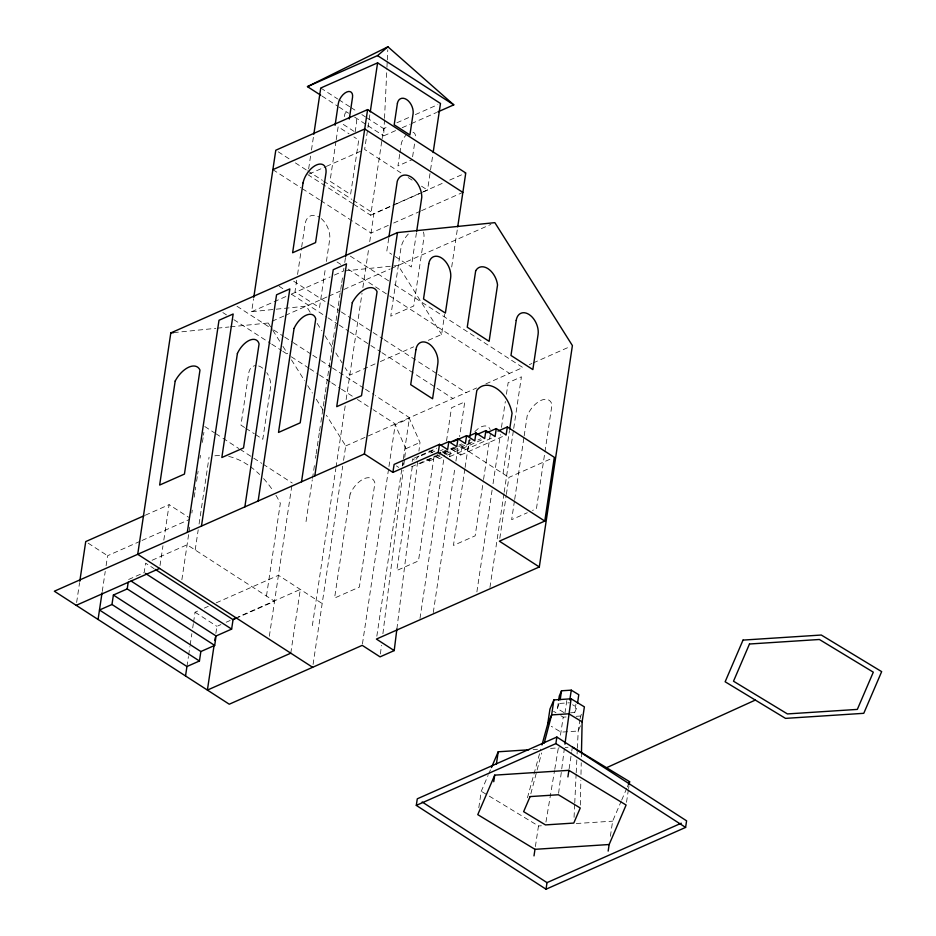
<?xml version="1.0" encoding="UTF-8"?>
<svg xmlns="http://www.w3.org/2000/svg" width="936" height="936" viewBox="0 0 936 936"><rect width="100%" height="100%" fill="white"/><g stroke="black" fill="none" stroke-linecap="round" stroke-linejoin="round"><path stroke-width="0.7" stroke-dasharray="4.68 3.51" d="M580.32 805.077L580.858 780.261M580.987 774.423L581.244 762.746M581.373 756.896L581.431 753.983M395.589 130.619L383.678 135.884L384.45 119.82M384.52 118.357L386.884 68.702M386.954 67.24L387.235 61.402M387.305 59.939L387.785 49.725M574.06 817.327L574.681 804.375M574.751 802.936L576.131 774.177M576.202 772.738L576.822 759.798M577.091 754.042L577.301 749.724M577.372 748.285L578.202 731.028L579.829 720.123M380.402 653.971L381.478 645.29M382.906 633.73L403.147 470.387M403.861 464.607L404.586 458.827M404.761 457.376L405.838 448.707L395.203 424.733L409.371 418.462L420.007 442.435L418.93 451.105M396.899 628.91L417.854 459.787M558.593 793.307L564.373 748.496M76.623 602.503L79.583 582.672M102.258 591.435L105.242 571.428M106.096 565.718L107.593 555.715L140.681 541.066M160.009 565.59L162.969 545.758M163.823 540.095L169.112 504.668L188.546 517.234M181.865 579.758L188.826 533.227M189.037 531.788L189.903 526.009M191.845 513.033L192.266 510.143M194.208 497.168L195.074 491.4M195.285 489.961L195.718 487.083M196.583 481.315L197.449 475.546M197.66 474.107L198.093 471.217M200.035 458.242L200.456 455.364M202.398 442.389L203.264 436.621M203.475 435.17L203.908 432.292M195.191 550.005L198.21 529.799M199.076 524.031L209.056 457.213M186.943 666.514L188.429 656.51M188.651 655.083L189.926 646.507M190.148 645.079L191.857 633.649M192.711 627.927L193.343 623.645M193.565 622.218L195.051 612.214L199.029 610.447M310.179 312.285L306.294 306.119L251.644 311.7L253.574 298.783M215.865 633.415L216.918 626.336L220.896 624.581M308.658 168.843L310.6 155.856M311.466 150.076L313.618 135.65M296.7 280.238L294.98 291.786L319.515 307.64L325.552 267.24M297.566 274.47L301.45 248.496M301.661 247.057L305.113 223.973A17.421 11.232 66.1 0 1 319.562 217.351M266.467 596.045L280.332 503.252A76.904 49.596 66.1 0 0 275.909 495.238M336.012 141.09L330.01 181.21L350.59 194.501L358.722 140.061L353.89 136.937M336.223 139.663L338.153 126.769L349.046 133.801M344.46 116.555L344.846 113.935A8.81 5.686 66.1 0 1 348.906 111.583M269.334 636.258L291.798 485.901M326.418 261.46L329.647 239.815A17.421 11.232 66.1 0 0 320.615 218.088M355.142 132.07L356.71 121.586A8.81 5.686 66.1 0 0 355.832 118.065M306.037 521.586L312.273 479.829M312.495 478.39L314.648 463.987M315.502 458.23L315.935 455.352M316.146 453.913L319.375 432.315M319.597 430.876L320.674 423.669M320.884 422.23L324.113 400.631M324.324 399.192L325.19 393.436M325.4 391.997L328.84 368.959M329.062 367.52L329.917 361.752M330.139 360.313L332.292 345.922M332.502 344.483L333.368 338.715M333.579 337.276L334.655 330.08M334.866 328.641L337.019 314.239M337.241 312.8L338.095 307.043M338.317 305.604L341.546 284.006M341.757 282.567L342.833 275.359M343.91 268.176L343.477 271.042L331.496 276.342M344.764 262.431L345.618 256.698M369.825 114.812L364.642 149.456L400.924 172.891M290.78 653.176L300.304 589.423L238.095 616.964M353.761 204.305L370.691 215.245L381.911 140.189M382.122 138.75L383.631 128.642L388.92 126.301M312.355 625.634L335.802 468.69M336.024 467.251L345.279 405.335M346.133 399.578L362.021 293.319M362.875 287.574L368.878 247.396M369.732 241.663L373.92 213.63L444.46 182.415M313.069 664.466L342.705 466.163M343.57 460.383L345.735 445.922L326.348 415.186M399.695 154.381L397.964 165.918L412.179 159.635M399.906 152.942L401.205 144.296A10.167 5.546 -57.1 0 1 405.85 135.369M388.732 238.294L386.814 251.129L391.716 254.299M412.612 156.745L414.765 142.331M416.461 232.748L411.349 266.982L392.945 255.095M423.575 191.833L427.541 190.078L430.338 171.311M430.56 169.872L432.935 153.995M362.443 643.909L388.732 467.988M388.955 466.549L395.32 423.973L373.3 409.746M376.834 636.199L402.035 467.485M402.258 466.046L403.123 460.278M403.334 458.839L409.488 417.702L375.231 395.577M402.831 465.683L403.229 463.027M412.179 461.53L412.577 458.874L414.706 460.255M412.32 466.514L396.77 570.527L418.462 560.921L434.011 456.92M428.314 340.341L441.628 334.445L444.635 314.356M451.702 267.006L457.493 228.267M427.038 459.482L429.378 460.992L430.174 455.68M434.936 455.844L439.288 458.652L440.283 452.018M419.995 618.427L444.366 455.399M444.577 453.96L445.01 451.07M446.519 440.973L451.48 407.792L464.759 401.907L459.588 436.539M442.786 452.17L449.69 456.628L450.871 448.66L453.55 447.478M433.274 612.553L455.06 466.83M455.926 461.062L457.856 448.075M450.871 448.66L460.734 455.025L461.928 447.057L472.61 442.33M464.876 468.877L453.433 545.442L475.137 535.837L483.339 480.94M465.098 467.438L468.983 441.429M467.801 450.86L469.509 439.358M483.549 479.501L490.675 431.835M476.88 591.903L492.196 489.469M493.05 483.701L500.386 434.643M501.462 427.424L505.346 401.462M506.423 394.243L508.143 382.707L521.422 376.822L513.665 428.758M503.041 473.628L509.488 430.501M489.949 587.469L503.966 493.693M504.176 492.242L513.454 430.209M499.812 538.34L506.165 495.834M506.376 494.419L508.915 477.418L551.643 458.5M514.461 500.889L511.653 519.667L527.307 512.741M514.683 499.45L523.961 437.334M524.172 435.883L527.202 415.666A19.27 10.507 -57.1 0 1 541.055 400.374A19.27 10.507 -57.1 0 1 551.994 404.691L536.445 508.693L532.537 510.424M478.799 807.756L481.268 791.271L488.042 775.476M535.392 846.577L538.469 825.962L481.268 791.271M563.858 712.518L557.411 708.61L558.464 701.59M557.411 708.61L560.067 700.608M560.804 715.689L563.226 717.152L560.266 736.421M564.934 713.173L566.818 700.537M570.504 712.811L574.681 712.542L575.933 704.118M569.1 768.971L571.557 752.485M571.767 751.105L572.177 748.355M580.039 718.754L581.56 713.419M610.377 836.281L612.635 821.164L621.118 801.427M626.512 802.281L628.36 789.914M628.571 788.545L628.98 785.795M545.945 822.054L554.533 770.679M554.779 769.252L558.839 744.986M530.841 793.775L541.605 752.942M527.448 797.764L540.821 749.116M488.615 774.166L490.873 768.901M574.681 712.542L576.904 707.347L572.61 704.75M580.449 725.786L578.202 731.028L560.98 732.139L551.327 726.289M621.679 800.105L626.769 788.252M627.331 786.942L628.465 784.309M396.852 122.791L410.073 116.941M415.362 114.602L437.837 104.645M402.199 127.694L410.132 124.172M411.454 123.587L436.585 112.472M309.126 174.037L324.979 167.006M326.301 166.421L361.998 150.626M449.783 180.051L465.765 172.984M370.691 215.245L394.489 204.715M395.811 204.13L422.253 192.418M388.323 225.389L371.019 233.052L351.398 220.369M393.646 223.037L420.264 211.255M421.598 210.659L462.852 192.395M251.644 311.7L286.252 296.373M291.576 294.021L330.174 276.939M230.408 326.839L268.199 322.99L270.82 321.82M272.142 321.235L283.959 316.005M285.269 315.42L327.588 296.7M328.91 296.104L390.136 269.006M391.47 268.421L490.885 224.406M375.079 363.905L349.795 375.102L345.138 367.708M380.402 361.553L413.677 346.823M145.291 515.221L169.112 504.668M345.735 445.922L476.67 387.96M485.866 383.889L522.814 367.532L391.927 282.976M529.343 364.642L531.952 363.484M533.251 362.911L569.79 346.73M142.003 540.481L189.657 519.386M152.065 560.278L187.095 544.775L274.564 601.275L238.235 617.35M405.838 448.707L420.007 442.435M128.63 579.478L144.167 572.598L145.583 563.144L154.089 568.643M413.911 458.289L436.609 448.239M421.2 455.703L435.883 449.21M430.572 453.024L435.907 450.661M440.482 450.684L443.149 449.502M436.948 454.299L440.95 452.533M442.283 451.936L447.63 449.572M458.886 445.115L461.553 443.933M468.234 440.985L470.902 439.791M411.384 466.853L438.095 455.025M443.43 452.661L456.791 446.753M420.007 463.671L438.703 455.399M444.038 453.036L457.388 447.127M458.734 446.53L465.403 443.582M429.378 460.992L440.06 456.265M445.407 453.901L472.107 442.073M477.945 439.967L480.613 438.785M439.288 458.652L441.956 457.47M447.303 455.107L482.017 439.745M449.69 456.628L495.085 436.539M460.734 455.025L506.13 434.936M204.317 608.107L208.295 606.352M216.228 602.831L278.448 575.301L322.171 603.544M226.184 622.229L230.162 620.474M344.916 270.902L398.128 265.473L441.628 334.445M173.71 332.619L215.865 328.325M217.316 328.173L228.946 326.992M559.646 703.416L569.392 702.796M563.226 717.152L566.093 716.964M576.131 716.309L580.437 716.028M533.122 749.525L537.486 749.245M550.567 748.39L559.295 747.829M565.11 747.454L568.023 747.267M538.469 825.962L541.382 825.774M576.284 823.516L612.635 821.164M553.562 711.29L555.984 712.752M320.744 88.019L337.674 98.959M338.879 99.731L349.771 106.762M350.977 107.546L357.025 111.454M361.858 114.578L365.485 116.93M366.701 117.702L383.631 128.642M321.972 96.022L337.697 106.177M338.914 106.961L348.59 113.209M354.639 117.129L366.748 124.944M367.953 125.716L383.678 135.884M343.29 124.418L353.948 131.309M408.19 177.583L413.022 180.706M421.492 186.17L427.541 190.078M278.226 151.819L290.499 159.74M295.402 162.911L306.446 170.048M307.675 170.843L322.394 180.344M323.622 181.139L351.842 199.368M353.071 200.164L373.92 213.63M307.804 174.623L352.544 203.521M272.879 169.65L301.088 187.879M302.316 188.674L319.492 199.766M320.72 200.561L350.169 219.574M350.333 256.113L390.71 282.192M337.054 261.986L340.727 264.361M348.063 269.1L388.428 295.179M389.657 295.963L509.535 373.405M293.67 281.198L329.144 304.106M330.373 304.902L340.154 311.22M341.371 312.016L351.164 318.334M352.381 319.129L371.955 331.765M373.183 332.561L382.964 338.879M384.193 339.674L436.796 373.651M438.013 374.435L466.151 392.617M279.162 286.287L282.836 288.651M291.4 294.185L326.875 317.105M328.091 317.889L337.884 324.219M339.101 325.003L348.894 331.321M350.111 332.116L369.685 344.764M370.913 345.548L380.695 351.866M381.923 352.661L435.743 387.434M436.972 388.218L452.872 398.49M461.928 447.057L508.915 477.418M237.007 306.283L272.481 329.191M273.698 329.987L283.491 336.305M284.708 337.1L292.044 341.839M293.272 342.623L311.618 354.487M312.846 355.27L320.182 360.009M321.411 360.805L331.192 367.123M332.42 367.918L364.221 388.463M365.45 389.247L374.002 394.781M222.838 312.554L226.5 314.917M233.848 319.667L270.539 343.372M271.768 344.155L281.549 350.485M282.777 351.269L290.113 356.008M291.342 356.803L308.459 367.86M309.687 368.655L318.252 374.189M319.469 374.973L330.478 382.087M331.707 382.882L340.271 388.405M341.488 389.2L352.498 396.314M357.4 399.473L372.072 408.95M396.431 465.917L398.748 467.427M244.589 427.483L240.938 425.131L248.695 373.277A15.526 10.015 66.1 0 1 255.832 365.59M245.805 428.267L254.311 433.766M255.516 434.55L262.805 439.253L270.562 387.41A15.526 10.015 66.1 0 0 266.772 372.645M204.773 426.524L214.484 432.806M215.701 433.59L221.774 437.51M222.99 438.294L238.785 448.496M240.002 449.28L261.869 463.402M263.075 464.186L292.231 483.023M88.159 543.161L107.593 555.715M195.051 612.214L216.918 626.336M317.164 323.365L321.832 330.759M324.932 335.685L331.929 346.765M335.813 352.93L342.026 362.782M268.199 322.99L272.072 329.133M272.844 330.361L279.829 341.429M282.929 346.343L287.586 353.714M291.459 359.869L304.633 380.765M307.745 385.679L312.39 393.061M316.274 399.204L323.248 410.272M412.963 132.222A10.167 5.546 -57.1 0 1 415.409 138.001M258.664 365.988A15.526 10.015 66.1 0 1 263.437 368.807M214.882 455.82A76.904 49.596 66.1 0 1 221.036 455.469M228.723 456.44A76.904 49.596 66.1 0 1 249.222 465.812M250.286 466.584A76.904 49.596 66.1 0 1 259.635 474.493M263.578 478.589A76.904 49.596 66.1 0 1 273.136 490.873M423.341 232.011A16.427 8.95 -57.1 0 1 423.856 238.189L413.724 306.002L390.757 316.169L400.9 248.344A16.427 8.95 -57.1 0 1 408.412 233.93M416.005 459.471A16.134 8.787 -57.1 0 1 419.726 455.235M429.156 451.058A16.134 8.787 -57.1 0 1 432.49 452.837M474.833 431.718A16.134 8.787 -57.1 0 1 490.171 429.542M350.111 494.056L334.573 598.057L359.365 587.083L374.903 483.081A19.27 10.507 -57.1 0 0 363.975 478.764A19.27 10.507 -57.1 0 0 350.111 494.056"/><path stroke-width="1.4" d="M581.467 752.521L582.134 721.867L584.38 706.867L571.1 698.806L553.878 699.929L549.947 709.09L547.7 724.09L541.967 744.939M497.975 431.098L507.324 426.968L554.311 457.318L544.787 521.071L438.305 452.299L392.909 472.387L364.385 453.96L54.335 591.213L229.261 704.211L362.232 645.349L380.051 656.861L394.208 650.59L396.899 628.91M564.934 744.167L571.1 698.806M79.794 581.256L85.726 541.581L143.968 515.806M98.069 619.468L102.036 592.874M214.683 645.419L200.854 651.538L199.438 660.991L186.943 666.514L99.473 610.015L111.969 604.492L113.385 595.039L127.214 588.919L214.683 645.419L216.087 635.977L231.637 629.097L233.052 619.644L236.937 617.924M127.214 588.919L128.22 582.169M394.208 650.59L376.401 639.077L539.311 566.959L572.399 345.583L494.863 222.651L397.472 232.584L170.808 332.923L137.721 554.299L312.647 667.298M187.305 532.35L219.001 320.264L233.169 313.993L201.474 526.079M185.527 675.967L186.943 666.514M253.785 297.344L275.781 150.228L367.614 109.582L465.765 172.984L457.716 226.84M214.168 644.752L207.394 690.089L290.78 653.176M214.8 640.505L215.233 637.673M244.858 506.879L276.553 294.793L289.832 288.908L258.137 500.994M313.841 134.199L320.744 88.019L377.594 62.852L440.482 103.475L433.146 152.556M335.076 125.295L338.305 103.662A10.167 5.546 -57.1 0 1 346.683 92.032A10.167 5.546 -57.1 0 1 352.521 97.379L349.292 119.001M301.521 481.794L333.216 269.708L346.495 263.823L314.8 475.909M345.618 256.698L367.614 109.582M370.258 111.922L377.594 62.852M388.943 236.866L397.262 181.245A17.726 11.431 66.1 0 1 411.325 177.115A17.726 11.431 66.1 0 1 421.797 197.098L416.684 231.321M364.385 453.96L397.472 232.584M392.909 472.387L394.103 464.42L439.499 444.331L447.63 449.572L448.824 441.605L456.791 446.753L457.973 438.785L465.403 443.582L466.596 435.614L474.774 440.891L475.968 432.923L484.684 438.563L485.878 430.595L495.085 436.539L496.279 428.571L506.13 434.936L507.324 426.968M438.305 452.299L439.499 444.331M469.942 436.48L476.822 390.487A27.495 17.726 66.1 0 1 496.454 388.428A27.495 17.726 66.1 0 1 512.062 413.256L509.699 429.062M416.298 805.393L417.28 798.817L556.861 737.042L686.591 820.837L685.608 827.412L546.039 889.2L416.298 805.393L555.879 743.605L685.608 827.412M493.74 781.712L494.723 775.137L568.889 770.34L626.102 805.03L609.149 844.518L608.166 851.093M496.372 764.15L498.221 751.783L528.758 749.806M553.878 699.929L551.632 714.917L544.214 743.079M534 855.89L534.982 849.326L477.769 814.636L494.723 775.137M558.675 700.187L559.307 695.975L561.53 690.78L571.276 690.16L578.787 694.711L577.535 703.135M560.266 699.204L561.53 690.78M555.879 743.605L556.861 737.042M569.802 699.988L571.276 690.16M546.039 889.2L547.01 882.625L681.279 823.2M567.906 776.915L568.889 770.34M629.179 784.427L629.589 781.677L572.387 746.986M491.435 767.578L498.221 751.783M547.7 724.09L551.632 714.917L568.854 713.805L582.134 721.867M628.465 784.309L629.589 781.677M320.755 95.238L307.453 86.638L377.536 55.61L387.925 46.8L453.773 104.855L437.908 111.887M307.453 86.638L387.925 46.8M606.563 767.707L755.329 700.069M272.879 169.65L364.712 128.992L462.852 192.395M76.202 605.335L159.588 568.421M440.809 445.15L448.824 441.605M449.97 442.33L457.973 438.785M453.246 441.523L466.596 435.614M467.953 436.469L475.968 432.923M476.529 434.725L485.878 430.595M486.931 432.701L496.279 428.571M234.129 618.719L236.773 617.549M544.787 521.071L499.391 541.172L539.311 566.959M170.808 332.923L173.71 332.619M534.982 849.326L609.149 844.518M377.536 55.61L453.773 104.855M155.306 569.427L233.052 619.644M145.384 573.382L231.637 629.097M131.063 581.045L216.087 635.977M113.385 595.039L200.854 651.538M422.183 801.988L547.01 882.625M111.969 604.492L199.438 660.991M175.184 381.057L159.646 485.059L184.439 474.084L199.976 370.083A20.627 11.244 -57.1 0 0 175.184 381.057M237.393 353.515L221.844 457.529L243.535 447.923L259.085 343.921A16.977 9.255 -57.1 0 0 249.491 340.283A16.977 9.255 -57.1 0 0 237.393 353.515M303.053 182.871L292.617 252.767L315.572 242.599L326.02 172.715A16.462 8.974 -57.1 0 0 316.45 164.97A16.462 8.974 -57.1 0 0 303.053 182.871M294.056 328.431L278.507 432.444L300.199 422.838L315.748 318.837A16.977 9.255 -57.1 0 0 306.166 315.198A16.977 9.255 -57.1 0 0 294.056 328.431M352.275 302.667L336.726 406.669L361.518 395.694L377.068 291.693A20.627 11.244 -57.1 0 0 352.275 302.667M397.426 103.171L394.196 124.804L409.909 134.959L413.15 113.326A11.185 7.219 66.1 0 0 406.587 99.508A11.185 7.219 66.1 0 0 397.426 103.171M415.947 349.608L410.705 384.661L432.572 398.783L437.814 363.741A15.526 10.015 66.1 0 0 428.817 343.711A15.526 10.015 66.1 0 0 415.947 349.608M428.758 263.905L423.517 298.958L445.384 313.08L450.625 278.027A15.526 10.015 66.1 0 0 441.628 258.008A15.526 10.015 66.1 0 0 428.758 263.905M475.675 270.808L467.251 327.202L489.118 341.336L497.542 284.93A16.45 10.612 66.1 0 0 487.984 268.679A16.45 10.612 66.1 0 0 475.675 270.808M516.216 320.404L510.986 355.458L532.853 369.58L538.083 334.526A15.526 10.015 66.1 0 0 529.086 314.508A15.526 10.015 66.1 0 0 516.216 320.404M530.092 796.583L523.622 811.664L545.466 824.908L573.78 823.072L580.25 808.002L558.406 794.758L530.092 796.583M743.032 640.095L725.143 681.771L785.515 718.38L863.776 713.314L881.665 671.638L821.293 635.029L743.032 640.095M749.479 644.003L733.508 681.221L787.422 713.922L857.329 709.406L873.311 672.177L819.386 639.487L749.479 644.003"/></g></svg>
